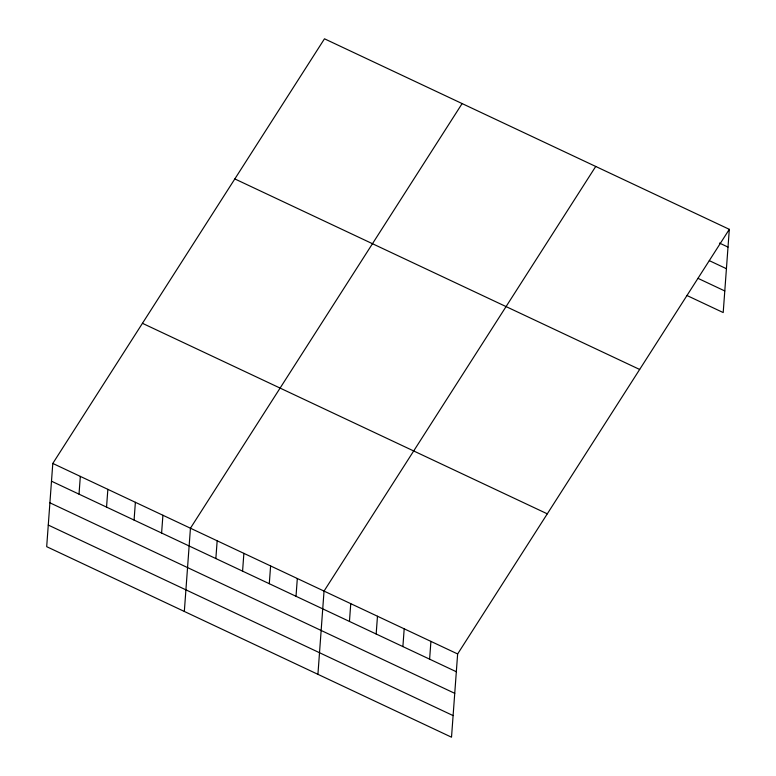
<?xml version="1.0" encoding="UTF-8"?>
<svg xmlns="http://www.w3.org/2000/svg" width="776" height="776" viewBox="0 0 776 776"><rect width="100%" height="100%" fill="white"/><g stroke="black" fill="none" stroke-linecap="round" stroke-linejoin="round"><path stroke-width="1.16" d="M52.797 463.437L46.686 546.673L451.516 737.2L457.636 653.964L729.314 229.327L324.484 38.8L52.797 463.437L457.636 653.964M79.016 494.157L80.326 476.396M106.545 507.116L107.854 489.346M134.073 520.065L135.383 502.305M161.602 533.025L162.911 515.264M184.329 611.449L190.44 528.223L462.127 103.577M215.854 558.555L217.164 540.794M242.578 571.136L243.877 553.366M269.291 583.707L270.601 565.947M296.015 596.278L297.315 578.518M317.927 674.325L324.038 591.089L595.726 166.452M349.452 621.43L350.752 603.67M376.166 634.002L377.475 616.241M402.889 646.583L404.189 628.822M429.613 659.154L430.913 641.393M729.314 229.327L723.203 312.563L686.867 295.462M719.459 243.072L728.014 247.088M709.322 260.649L726.423 268.7M698.07 278.38L724.794 290.961M234.827 178.926L639.657 369.463M142.454 323.311L547.293 513.838M51.488 481.198L456.327 671.735M49.907 502.809L454.746 693.337M48.267 525.061L453.106 715.598"/></g></svg>
